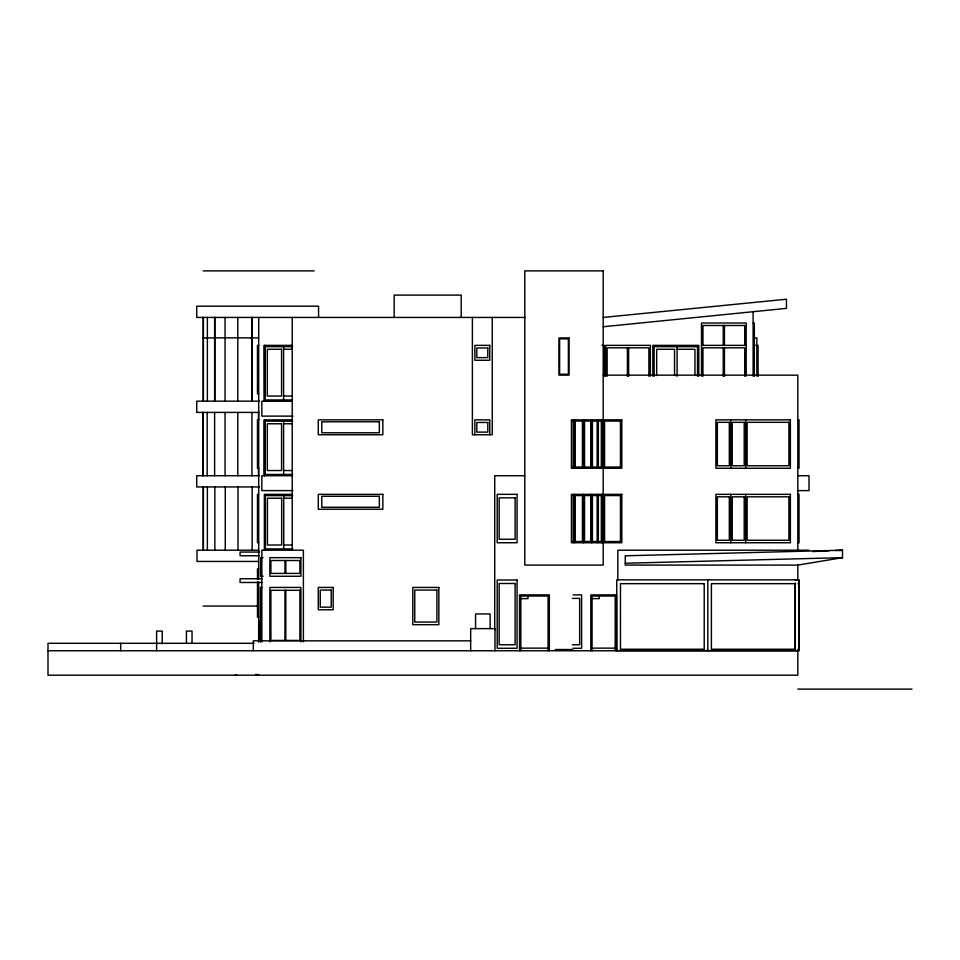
<?xml version="1.0" encoding="UTF-8"?>
<svg xmlns="http://www.w3.org/2000/svg" width="960" height="960" viewBox="0 0 960 960"><rect width="100%" height="100%" fill="white"/><g stroke="black" fill="none" stroke-linecap="round" stroke-linejoin="round"><path stroke-width="1.44" d="M258.696 620.964L258.696 641.82L258.696 582.012M839.628 550.68L842.508 550.2L842.508 557.652L797.82 565.092L625.26 565.092L625.26 555.804L842.508 550.2L835.056 550.536M603.192 326.748L786.468 308.364L786.468 299.22L603.192 317.436M234.516 675.396L236.7 675.192M812.712 551.556L829.104 550.812M838.032 557.844L842.508 557.652L625.26 563.244M203.22 270.876L314.172 270.876M525.36 317.436L196.728 317.436L196.728 306.192L318.564 306.192L318.564 317.436M753.12 323.016L754.344 323.016L754.344 376.32M214.632 337.848L251.94 337.848M203.22 337.92L214.836 337.92M250.68 337.92L258.696 337.92M754.368 337.92L756.852 337.92L756.852 376.176M258.696 345.36L257.484 345.36L257.484 393.78L258.696 393.78M264.372 345.36L264.372 401.232L264.252 345.36L292.14 345.36M601.968 345.36L604.416 345.36L604.416 376.32M701.496 345.36L746.196 345.36M755.628 345.36L758.076 345.36L758.076 376.32M292.68 346.668L265.272 346.668L265.272 399.948L292.68 399.948M283.596 349.26L292.152 349.26M677.088 349.26L694.956 349.26L694.956 375.564M603.192 375.156L797.82 375.156L797.82 550.2M283.596 396.036L292.152 396.036M259.332 401.16L196.728 401.16L196.728 412.404L259.332 412.404M292.224 401.232L261.84 401.232L261.84 416.124L293.004 416.124M258.696 419.844L257.484 419.844L257.484 468.264L258.696 468.264M264.252 475.728L264.252 419.868L292.14 419.844M797.82 419.844L799.032 419.844L799.032 468.264L797.82 468.264M601.812 421.068L603.192 421.068M292.68 421.164L265.272 421.164L265.272 474.456L292.68 474.456M283.596 423.768L292.152 423.768M601.812 467.04L603.192 467.04M283.596 470.532L292.152 470.532M259.332 475.716L196.728 475.716L196.728 486.948L259.332 486.948M292.224 475.716L261.84 475.716L261.84 490.608L293.004 490.608M524.796 475.716L494.724 475.716L494.724 629.808M797.82 475.716L808.992 475.716L808.992 490.608L797.82 490.608M258.696 494.34L257.484 494.34L257.484 542.748L258.696 542.748M292.236 494.34L264.372 494.34L264.372 550.2M797.82 494.34L799.032 494.34L799.032 542.748L797.82 542.748M292.8 495.636L265.392 495.636L265.392 548.916L292.8 548.916M601.812 495.552L603.192 495.552M283.716 498.228L292.272 498.228M601.812 541.524L603.192 541.524M283.716 545.004L292.272 545.004M258.696 550.2L196.98 550.2L196.98 561.444L258.144 561.444M808.992 550.2L617.808 550.2L617.808 579.768M259.44 552.06L240.084 552.06L240.084 555.78L259.44 555.78M263.064 557.652L260.616 557.652L260.616 576.264L263.064 576.264M258.696 568.824L257.484 568.824L257.484 579.084M261.84 578.748L240.084 578.748L240.084 582.48L261.84 582.48M795.336 579.996L799.032 579.996L799.032 650.76L48 650.748M797.82 583.812L798.744 583.812M261.84 587.436L260.448 587.436L260.448 641.832M573.108 594.888L581.616 594.888L581.616 648.264L573.108 648.264M572.412 598.392L579.66 598.392L579.66 644.772L572.412 644.772M520.812 598.632L527.988 598.632L527.988 596.028M592.068 598.632L599.244 598.632L599.244 596.028M203.22 606.06L257.388 606.06M258.696 617.232L257.484 617.232L257.484 581.784M470.676 640.836L253.284 640.836L253.284 650.748M254.268 643.308L48 643.308L48 675.192L797.82 675.192L797.82 650.748M520.812 648.144L548.088 648.144M592.068 648.144L615.204 648.144M797.82 649.38L798.744 649.38M555.312 649.512L572.688 649.512M616.728 650.604L798.744 650.604M797.82 689.124L912 689.124M255.732 674.388L258.696 674.724M798.744 650.748L798.744 579.852L616.728 579.84L616.872 650.604M797.82 565.092L797.82 579.996M795.336 582.936L795.336 649.284M753.12 311.844L753.12 376.176M746.196 376.176L746.196 323.016L701.496 323.016L701.496 376.176M745.68 419.844L745.68 468.264M745.68 494.34L745.68 542.748M744.72 345.36L744.72 325.5L702.96 325.5L702.96 345.36M744.72 376.32L744.72 347.844L702.96 347.844L702.96 376.32M730.776 419.844L730.776 468.264M730.776 494.34L730.776 542.748M724.452 325.5L724.452 345.36M724.452 347.844L724.452 376.32M723.24 325.5L723.24 345.36M723.24 347.844L723.24 376.32M707.808 579.852L707.808 650.604M698.784 376.236L698.784 345.36L652.848 345.36L652.848 376.236M697.512 376.272L697.512 346.668L654.132 346.668L654.132 376.272M677.088 346.668L677.088 376.272M674.544 375.564L674.544 349.26L656.676 349.26L656.676 375.564M650.364 376.176L650.364 345.36L605.676 345.36L605.676 376.176M648.9 376.32L648.9 347.844L607.14 347.844L607.14 376.32M628.632 347.844L628.632 376.32M627.408 347.844L627.408 376.32M616.464 650.748L616.464 594.888L590.808 594.888L590.808 650.748M615.204 650.748L615.204 596.028L592.068 596.028L592.068 650.748M603.024 421.068L603.024 467.04M603.024 495.552L603.024 541.524M601.968 421.068L601.968 467.04M601.968 495.552L601.968 541.524M601.8 419.844L601.8 468.264M601.8 494.34L601.8 542.748M597.888 419.844L597.888 468.264M597.888 494.34L597.888 542.748M591.672 419.844L591.672 468.264M591.672 494.34L591.672 542.748M583.56 419.844L583.56 468.264M583.56 494.34L583.56 542.748M574.128 419.844L574.128 468.264M574.128 494.34L574.128 542.748M549.348 650.748L549.348 594.888L519.552 594.888L519.552 650.748M548.088 650.748L548.088 596.028L520.812 596.028L520.812 650.748M495 650.748L495 628.62L470.676 628.62L470.676 650.748M492.24 317.436L492.24 434.748L472.38 434.748L472.38 317.436M490.116 628.62L490.116 613.956L475.56 613.956L475.56 628.62M489.756 434.748L489.756 419.844L474.864 419.844L474.864 434.748M461.208 317.436L461.208 295.092L394.164 295.092L394.164 317.436M303.396 641.832L303.396 550.2L261.84 550.2L261.84 641.832M300.912 641.832L300.912 587.436L269.868 587.436L269.868 641.832M292.224 317.436L292.224 550.2M285.816 560.508L285.816 573.408M285.816 590.304L285.816 640.44M284.964 560.508L284.964 573.408M284.964 590.304L284.964 640.44M283.596 346.668L283.596 399.948M283.596 421.164L283.596 474.456M283.716 495.636L283.716 548.916M264.372 419.844L264.372 475.716M261 587.436L261 641.832M258.696 317.436L258.696 579.084M258.492 412.464L258.492 419.832M258.492 468.42L258.492 475.776M252.144 317.436L252.144 401.232M252.144 486.888L252.144 550.2M251.94 317.364L251.94 401.16M251.94 412.464L251.94 475.776M238.008 486.888L238.008 550.2M237.804 317.364L237.804 401.16M237.804 412.464L237.804 475.776M225.276 486.888L225.276 550.2M225.072 317.364L225.072 401.16M225.072 412.464L225.072 475.776M214.836 317.364L214.836 401.232M214.836 486.816L214.836 550.2M214.632 317.364L214.632 401.16M214.632 412.404L214.632 475.776M207.372 317.436L207.372 401.232M207.372 486.888L207.372 550.2M207.168 412.464L207.168 475.776M203.412 317.436L203.412 401.232M203.412 486.816L203.412 550.2M203.22 317.436L203.22 401.232M203.208 412.404L203.208 475.776M203.22 486.816L203.22 550.2M203.016 412.404L203.016 475.776M192.036 643.308L192.036 631.08L186.42 631.08L186.42 643.308M162.216 643.728L162.216 631.08L156.624 631.08L156.624 650.748M120.672 643.308L120.672 650.748M603.192 270.876L524.796 270.876L524.796 565.092L603.192 565.092L603.192 270.876M568.98 337.92L559.008 337.92L559.008 375.156L568.98 375.156L568.98 337.92M568.392 338.856L559.608 338.856L559.608 374.22L568.392 374.22L568.392 338.856M489.756 345.36L474.864 345.36L474.864 360.264L489.756 360.264L489.756 345.36M487.8 347.988L476.808 347.988L476.808 357.636L487.8 357.636L487.8 347.988M281.568 349.26L267.312 349.26L267.312 396.036L281.568 396.036L281.568 349.26M382.848 419.844L318.288 419.844L318.288 434.748L382.848 434.748L382.848 419.844M621.816 419.844L571.44 419.844L571.44 468.264L621.816 468.264L621.816 419.844M790.368 419.844L715.884 419.844L715.884 468.264L790.368 468.264L790.368 419.844M573.804 421.068L571.764 421.068L571.764 467.04L573.804 467.04L573.804 421.068M582.432 421.068L575.256 421.068L575.256 467.04L582.432 467.04L582.432 421.068M590.7 421.068L584.532 421.068L584.532 467.04L590.7 467.04L590.7 421.068M597.144 421.068L592.416 421.068L592.416 467.04L597.144 467.04L597.144 421.068M601.332 421.068L598.356 421.068L598.356 467.04L601.332 467.04L601.332 421.068M620.448 421.068L604.56 421.068L604.56 467.04L620.448 467.04L620.448 421.068M379.344 421.8L321.792 421.8L321.792 432.792L379.344 432.792L379.344 421.8M729.312 422.328L717.348 422.328L717.348 465.78L729.312 465.78L729.312 422.328M744.204 422.328L732.24 422.328L732.24 465.78L744.204 465.78L744.204 422.328M788.904 422.328L747.144 422.328L747.144 465.78L788.904 465.78L788.904 422.328M487.8 422.472L476.808 422.472L476.808 432.12L487.8 432.12L487.8 422.472M281.568 423.768L267.312 423.768L267.312 470.532L281.568 470.532L281.568 423.768M382.848 494.34L318.288 494.34L318.288 509.232L382.848 509.232L382.848 494.34M517.068 494.34L497.208 494.34L497.208 542.748L517.068 542.748L517.068 494.34M621.816 494.34L571.44 494.34L571.44 542.748L621.816 542.748L621.816 494.34M790.368 494.34L715.884 494.34L715.884 542.748L790.368 542.748L790.368 494.34M573.804 495.552L571.764 495.552L571.764 541.524L573.804 541.524L573.804 495.552M582.432 495.552L575.256 495.552L575.256 541.524L582.432 541.524L582.432 495.552M590.7 495.552L584.532 495.552L584.532 541.524L590.7 541.524L590.7 495.552M597.144 495.552L592.416 495.552L592.416 541.524L597.144 541.524L597.144 495.552M601.332 495.552L598.356 495.552L598.356 541.524L601.332 541.524L601.332 495.552M620.448 495.552L604.56 495.552L604.56 541.524L620.448 541.524L620.448 495.552M379.344 496.284L321.792 496.284L321.792 507.276L379.344 507.276L379.344 496.284M729.312 496.812L717.348 496.812L717.348 540.264L729.312 540.264L729.312 496.812M744.204 496.812L732.24 496.812L732.24 540.264L744.204 540.264L744.204 496.812M788.904 496.812L747.144 496.812L747.144 540.264L788.904 540.264L788.904 496.812M515.112 497.832L499.164 497.832L499.164 539.244L515.112 539.244L515.112 497.832M281.688 498.228L267.432 498.228L267.432 545.004L281.688 545.004L281.688 498.228M300.912 557.652L269.868 557.652L269.868 576.264L300.912 576.264L300.912 557.652M299.892 560.508L270.888 560.508L270.888 573.408L299.892 573.408L299.892 560.508M517.068 579.996L497.208 579.996L497.208 648.264L517.068 648.264L517.068 579.996M515.112 583.488L499.164 583.488L499.164 644.772L515.112 644.772L515.112 583.488M704.208 583.668L620.472 583.668L620.472 649.236L704.208 649.236L704.208 583.668M795.144 583.668L711.408 583.668L711.408 649.236L795.144 649.236L795.144 583.668M333.18 587.436L318.288 587.436L318.288 609.78L333.18 609.78L333.18 587.436M438.852 587.436L412.788 587.436L412.788 624.684L438.852 624.684L438.852 587.436M331.236 590.064L320.244 590.064L320.244 607.164L331.236 607.164L331.236 590.064M436.908 590.064L414.744 590.064L414.744 622.056L436.908 622.056L436.908 590.064M299.892 590.304L270.888 590.304L270.888 640.44L299.892 640.44L299.892 590.304"/></g></svg>
